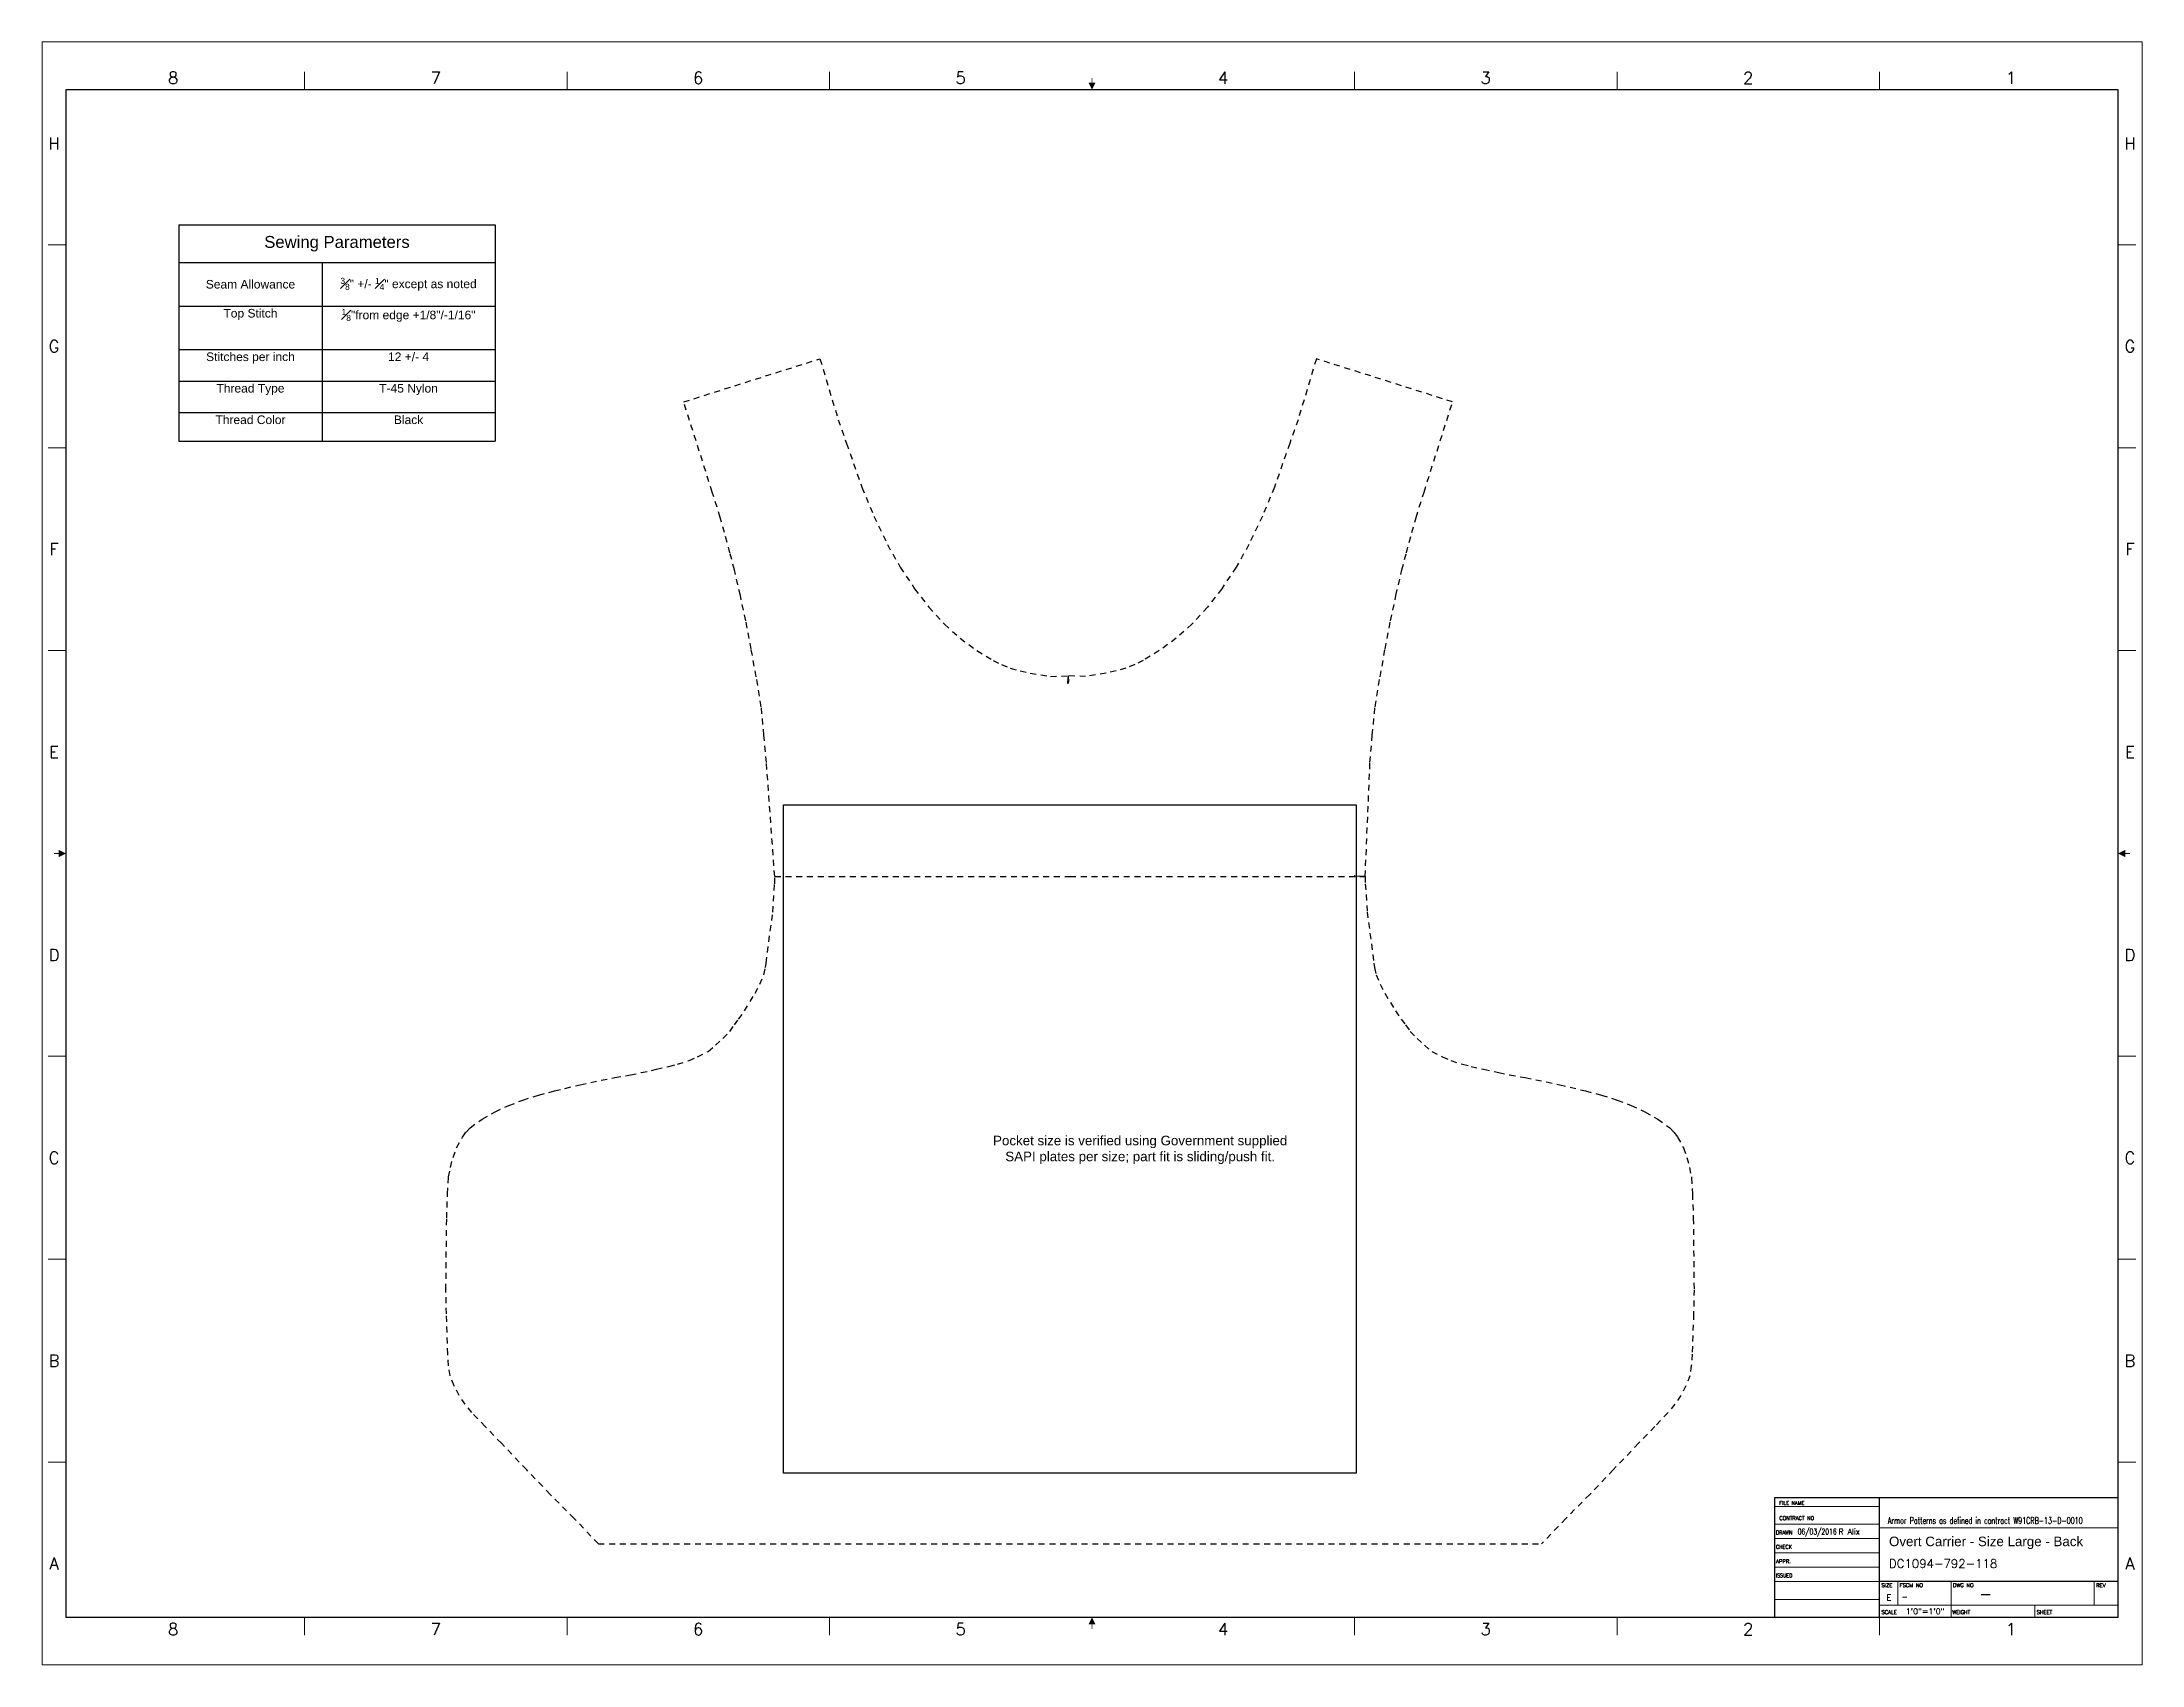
# Model space of a CAD drawing. Header units: inches. Extents: x 22.5 to 66.5, y 17.6 to 51.6.
import ezdxf
from ezdxf.enums import TextEntityAlignment as Align

# ---------------------------------------------------------------- set-up
doc = ezdxf.new("R2010")
doc.units = ezdxf.units.IN
doc.header["$MEASUREMENT"] = 0
doc.linetypes.add('HIDDEN2', pattern=[0.1875, 0.125, -0.0625])
doc.layers.add('AM_BOR', color=7, linetype='Continuous', lineweight=30)
doc.layers.add('Hidden', color=7, linetype='HIDDEN2')
doc.styles.add('ACANSTS', font='romans.shx', dxfattribs={"height": 1})
doc.styles.get("Standard").update_dxf_attribs({"font": 'arial.ttf'})

# ---------------------------------------------------------------- blocks, each defined once
blk = doc.blocks.new('ANSI_E')
at = {"color": 0}
for p, q in [((1104.9, 838.2), (12.7, 838.2)), ((12.7, 838.2), (12.7, 25.4)), ((1104.9, 25.4), (1104.9, 838.2)), ((12.7, 25.4), (1104.9, 25.4))]:
    blk.add_line(p, q, dxfattribs=at)
at = {"layer": 'AM_BOR', "color": 0, "lineweight": 15}
for p, q in [((1117.6, 863.6), (0, 863.6)), ((0, 863.6), (0, 0)), ((1117.6, 0), (1117.6, 863.6)), ((139.7, 847.7), (139.7, 838.2)), ((279.4, 847.7), (279.4, 838.2)), ((419.1, 847.7), (419.1, 838.2)), ((698.5, 847.7), (698.5, 838.2)), ((838.2, 847.7), (838.2, 838.2)), ((977.9, 847.7), (977.9, 838.2)), ((12.7, 755.6), (3.2, 755.6)), ((1104.9, 755.6), (1114.4, 755.6)), ((12.7, 647.7), (3.2, 647.7)), ((1104.9, 647.7), (1114.4, 647.7)), ((12.7, 539.8), (3.2, 539.8)), ((1104.9, 539.8), (1114.4, 539.8)), ((12.7, 323.9), (3.2, 323.9)), ((1104.9, 323.9), (1114.4, 323.9)), ((12.7, 215.9), (3.2, 215.9)), ((1104.9, 215.9), (1114.4, 215.9)), ((12.7, 108), (3.2, 108)), ((1104.9, 108), (1114.4, 108)), ((139.7, 15.9), (139.7, 25.4)), ((279.4, 15.9), (279.4, 25.4)), ((419.1, 15.9), (419.1, 25.4)), ((698.5, 15.9), (698.5, 25.4)), ((838.2, 15.9), (838.2, 25.4)), ((977.9, 15.9), (977.9, 25.4)), ((0, 0), (1117.6, 0))]:
    blk.add_line(p, q, dxfattribs=at)
at = {"layer": 'AM_BOR', "color": 0, "lineweight": 30, "const_width": 0.508}
for points in [[(558.8, 844.5), (558.8, 842)], [(6.4, 431.8), (8.9, 431.8)], [(1111.2, 431.8), (1108.7, 431.8)], [(558.8, 19.1), (558.8, 21.6)]]:
    blk.add_lwpolyline(points, dxfattribs=at)
at = {"layer": 'AM_BOR', "color": 0, "lineweight": 30}
for points in [[(560.7, 842), (556.9, 842), (558.8, 838.2)], [(8.9, 433.7), (8.9, 429.9), (12.7, 431.8)], [(1108.7, 429.9), (1108.7, 433.7), (1104.9, 431.8)], [(556.9, 21.6), (560.7, 21.6), (558.8, 25.4)]]:
    blk.add_solid(points, dxfattribs=at)
at = {"layer": 'AM_BOR', "color": 0, "lineweight": 15, "style": 'ACANSTS'}
for s, p in [('8', (69.8, 844.5)), ('7', (209.6, 844.5)), ('6', (349.2, 844.5)), ('5', (488.9, 844.5)), ('4', (628.6, 844.5)), ('3', (768.3, 844.5)), ('2', (908, 844.5)), ('1', (1047.8, 844.5)), ('H', (6.4, 809.6)), ('H', (1111.2, 809.6)), ('G', (6.4, 701.7)), ('G', (1111.2, 701.7)), ('F', (6.4, 593.7)), ('F', (1111.2, 593.7)), ('E', (6.4, 485.8)), ('E', (1111.2, 485.8)), ('D', (6.4, 377.8)), ('D', (1111.2, 377.8)), ('C', (6.4, 269.9)), ('C', (1111.2, 269.9)), ('B', (6.4, 161.9)), ('B', (1111.2, 161.9)), ('A', (1111.2, 54)), ('8', (69.8, 19.1)), ('7', (209.6, 19.1)), ('6', (349.2, 19.1)), ('5', (488.9, 19.1)), ('4', (628.6, 19.1)), ('3', (768.3, 19.1)), ('2', (908, 19.1)), ('1', (1047.8, 19.1))]:
    blk.add_text(s, height=6.35, dxfattribs=at).set_placement(p, align=Align.MIDDLE_CENTER)
at = {"layer": 'AM_BOR', "color": 0, "lineweight": 15, "style": 'ACANSTS', "text_generation_flag": 2}
blk.add_text('A', height=6.35, dxfattribs=at).set_placement((6.4, 54), align=Align.MIDDLE_CENTER)
blk = doc.blocks.new('ANSI_TITUS')
at = {"color": 0}
blk.add_lwpolyline([(0, 63.5), (-182.9, 63.5), (-182.9, 0), (0, 0)], close=True, dxfattribs=at)
at = {"layer": 'AM_BOR', "color": 0, "lineweight": 15}
for p, q in [((-182.9, 58.9), (-127, 58.9)), ((-127, 49.5), (-182.9, 49.5)), ((0, 47.5), (-127, 47.5)), ((-127, 41.9), (-182.9, 41.9)), ((-127, 34.3), (-182.9, 34.3)), ((-127, 26.7), (-182.9, 26.7)), ((-127, 19.1), (-182.9, 19.1)), ((-117.3, 19.1), (-117.3, 6.4)), ((-88.9, 19.1), (-88.9, 6.4)), ((-12.7, 19.1), (-12.7, 6.4)), ((-127, 9.5), (-182.9, 9.5)), ((0, 6.4), (-127, 6.4)), ((-88.9, 0), (-88.9, 6.4)), ((-44.4, 0), (-44.4, 6.4))]:
    blk.add_line(p, q, dxfattribs=at)
at = {"layer": 'AM_BOR', "color": 0}
for p, q in [((-127, 0), (-127, 63.5)), ((0, 19.1), (-127, 19.1))]:
    blk.add_line(p, q, dxfattribs=at)
at = {"layer": 'AM_BOR', "color": 0, "lineweight": 15, "style": 'ACANSTS'}
for s, height, width, p in [('FILE NAME', 2.03, 0.951562, (-180.3, 59.8)), ('DRAWN', 2.03, 0.942857, (-182.1, 44.1)), ('CONTRACT NO', 2.032, 0.979028, (-180.3, 51.7))]:
    blk.add_text(s, height=height, dxfattribs=dict(at, width=width)).set_placement(p)
for s, width, p in [('CHECK', 0.942857, (-182.1, 37.5)), ('ISSUED', 0.90932, (-182.1, 22.2))]:
    blk.add_text(s, height=2.03, dxfattribs=dict(at, width=width)).set_placement(p, align=Align.MIDDLE_LEFT)
for s, p in [('APPR.', (-182.1, 29.8)), ('SCALE', (-126, 2.7)), ('SHEET', (-43.4, 2.7))]:
    blk.add_text(s, height=2.03, dxfattribs=at).set_placement(p, align=Align.MIDDLE_LEFT)
for s, p in [('SIZE', (-126, 16)), ('FSCM NO', (-116.3, 16)), ('DWG NO', (-87.9, 16)), ('REV', (-11.7, 16)), ('WEIGHT', (-88.3, 1.7))]:
    blk.add_text(s, height=2.03, dxfattribs=at).set_placement(p)
for tag, p in [('GEN-TITLE-DWG{10.58}', (-161.3, 59.8)), ('GEN-TITLE-DAT{6.03}', (-170.6, 44.1)), ('GEN-TITLE-CTRN{9.04}', (-155.7, 51.7)), ('GEN-TITLE-NAME{6.72}', (-148.8, 44.1)), ('GEN-TITLE-CHKD{6.16}', (-170.7, 36.4)), ('GEN-TITLE-CHKM{6.72}', (-148.8, 36.4)), ('GEN-TITLE-APPD{6.08}', (-170.7, 28.8)), ('GEN-TITLE-ISSD{6.03}', (-170.6, 21.3)), ('GEN-TITLE-APPM{6.72}', (-148.8, 28.8)), ('GEN-TITLE-ISSM{6.72}', (-148.8, 21.2)), ('GEN-TITLE-FSCM{8.01}', (-115.3, 9.4)), ('GEN-TITLE-SCA{7.49}', (-113, 1.7)), ('GEN-TITLE-WT{7.43}', (-70, 1.7)), ('GEN-TITLE-SHEET{10.30}', (-26.5, 1.6))]:
    blk.add_attdef(tag, p, '', height=3.05, dxfattribs=at)
at = {"layer": 'AM_BOR', "color": 0, "lineweight": 30, "style": 'ACANSTS'}
for tag, p in [('GEN-TITLE-DACT{25.89}', (-122.5, 49.7)), ('GEN-TITLE-DES2{26.26}', (-122, 26.3))]:
    blk.add_attdef(tag, p, '', height=4.57, dxfattribs=at)
at = {"layer": 'AM_BOR', "color": 0, "style": 'ACANSTS'}
for tag, p in [('GEN-TITLE-DES1{18.22}', (-122, 36.3)), ('GEN-TITLE-NR{8.40}', (-74.1, 9.4))]:
    blk.add_attdef(tag, p, '', height=6.35, dxfattribs=at)
at = {"layer": 'AM_BOR', "color": 0, "lineweight": 15, "style": 'ACANSTS'}
for tag, p in [('GEN-TITLE-SIZ{2.46}', (-122, 9)), ('GEN-TITLE-REV{3.27}', (-6.2, 8.9))]:
    blk.add_attdef(tag, text='', height=3.05, dxfattribs=at).set_placement(p, align=Align.CENTER)
blk = doc.blocks.new('*T6')
at = {"color": 0, "linetype": 'ByBlock', "lineweight": -2, "transparency": 16777216}
for p, q in [((0, 0), (6.625, 0)), ((0, 0), (0, -4.531)), ((6.625, 0), (6.625, -4.531)), ((0, -0.787), (6.625, -0.787)), ((3, -0.787), (3, -4.531)), ((0, -1.699), (6.625, -1.699)), ((0, -2.611), (6.625, -2.611)), ((0, -3.271), (6.625, -3.271)), ((0, -3.931), (6.625, -3.931)), ((0, -4.531), (6.625, -4.531))]:
    blk.add_line(p, q, dxfattribs=at)
at = {"color": 0, "linetype": 'Continuous', "transparency": 16777216}
for s, insert, char_height, width, attachment_point in [('Sewing Parameters', (3.312, -0.393), 0.25, 6.505, 5), ('Seam Allowance', (1.5, -1.243), 0.18, 2.88, 5), ('\\A1;{\\H0.7x;\\S3#8;}" +/- {\\H0.7x;\\S1#4;}" except as noted', (4.812, -1.243), 0.18, 3.505, 5), ('Top Stitch', (1.5, -1.759), 0.18, 2.88, 2), ('\\A1;{\\H0.7x;\\S1#8;}"from edge +1/8"/-1/16"', (4.812, -1.759), 0.18, 3.505, 2), ('Stitches per inch', (1.5, -2.671), 0.18, 2.88, 2), ('12 +/- 4', (4.812, -2.671), 0.18, 3.505, 2), ('Thread Type', (1.5, -3.331), 0.18, 2.88, 2), ('T-45 Nylon', (4.812, -3.331), 0.18, 3.505, 2), ('Thread Color', (1.5, -3.991), 0.18, 2.88, 2), ('Black', (4.812, -3.991), 0.18, 3.505, 2)]:
    blk.add_mtext(s, dxfattribs=dict(at, insert=insert, char_height=char_height, width=width, attachment_point=attachment_point))

msp = doc.modelspace()

# ---------------------------------------------------------------- linework, layer by layer
msp.add_lwpolyline([(38.005, 35.654), (50.005, 35.654), (50.005, 21.654), (38.005, 21.654)], close=True)
at = {"layer": 'Hidden'}
msp.add_line((34.124, 20.171), (53.887, 20.171), dxfattribs=at)
for points in [[(37.82, 34.152), (37.82, 34.152), (37.82, 34.152), (37.644, 36.543), (37.594, 37.112), (37.537, 37.709), (37.432, 38.336), (37.326, 38.914), (37.212, 39.509), (37.099, 40.041), (36.973, 40.574), (36.882, 40.934), (36.767, 41.355), (36.678, 41.674), (36.51, 42.206), (35.912, 44.094), (38.767, 44.998), (39.149, 43.722), (39.323, 43.226), (39.646, 42.308), (39.897, 41.7), (40.179, 41.107), (40.449, 40.634), (40.751, 40.18), (41.048, 39.796), (41.375, 39.437), (41.703, 39.145), (42.057, 38.885), (42.396, 38.679), (42.573, 38.59), (42.755, 38.515), (42.963, 38.458), (43.174, 38.414), (43.6, 38.343), (43.967, 38.355), (43.973, 38.198), (43.967, 38.355)], [(50.191, 34.152), (49.957, 34.164), (50.191, 34.152), (50.291, 36.543), (50.34, 37.112), (50.398, 37.709), (50.503, 38.336), (50.608, 38.914), (50.722, 39.509), (50.835, 40.041), (50.961, 40.574), (51.053, 40.934), (51.167, 41.355), (51.257, 41.674), (51.424, 42.206), (52.022, 44.094), (49.168, 44.998), (48.785, 43.722), (48.611, 43.226), (48.288, 42.308), (48.038, 41.7), (47.756, 41.107), (47.486, 40.634), (47.184, 40.18), (46.887, 39.796), (46.559, 39.437), (46.231, 39.145), (45.877, 38.885), (45.539, 38.679), (45.362, 38.59), (45.179, 38.515), (44.972, 38.458), (44.761, 38.414), (44.334, 38.343), (43.967, 38.355), (43.962, 38.198), (43.967, 38.355)], [(34.124, 20.171), (33.618, 20.703), (33.113, 21.207), (32.623, 21.722), (32.092, 22.278), (31.752, 22.631), (31.474, 22.921), (31.334, 23.095), (31.209, 23.279), (31.101, 23.481), (31.018, 23.694), (30.987, 23.903), (30.97, 24.147), (30.94, 24.988), (30.93, 25.496), (30.946, 26.992), (30.964, 27.506), (30.982, 27.839), (30.986, 27.857), (31.026, 28.059), (31.08, 28.268), (31.154, 28.469), (31.276, 28.693), (31.351, 28.796), (31.437, 28.888), (31.689, 29.071), (31.961, 29.223), (32.248, 29.355), (32.542, 29.468), (32.871, 29.574), (33.206, 29.66), (33.744, 29.791), (34.468, 29.941), (34.797, 29.995), (35.021, 30.043), (35.339, 30.113), (35.602, 30.175), (35.785, 30.219), (36.026, 30.297), (36.203, 30.376), (36.424, 30.487), (36.58, 30.616), (36.733, 30.756), (36.876, 30.906), (36.974, 31.043), (37.063, 31.162), (37.187, 31.338), (37.409, 31.705), (37.508, 31.895), (37.592, 32.092), (37.624, 32.245), (37.638, 32.336), (37.779, 33.408), (37.818, 33.997), (37.82, 34.152), (44.006, 34.152)], [(44.006, 34.152), (50.191, 34.152), (50.193, 33.997), (50.232, 33.408), (50.373, 32.336), (50.387, 32.245), (50.419, 32.092), (50.503, 31.895), (50.602, 31.705), (50.824, 31.338), (50.948, 31.162), (51.038, 31.043), (51.135, 30.906), (51.278, 30.756), (51.431, 30.616), (51.587, 30.487), (51.808, 30.376), (51.985, 30.297), (52.227, 30.219), (52.409, 30.175), (52.672, 30.113), (52.99, 30.043), (53.215, 29.995), (53.543, 29.941), (54.267, 29.791), (54.805, 29.66), (55.14, 29.574), (55.469, 29.468), (55.764, 29.355), (56.05, 29.223), (56.322, 29.071), (56.574, 28.888), (56.66, 28.796), (56.735, 28.693), (56.857, 28.469), (56.931, 28.268), (56.985, 28.059), (57.025, 27.857), (57.029, 27.839), (57.047, 27.506), (57.065, 26.992), (57.081, 25.496), (57.071, 24.988), (57.041, 24.147), (57.024, 23.903), (56.993, 23.694), (56.91, 23.481), (56.803, 23.279), (56.677, 23.095), (56.537, 22.921), (56.259, 22.631), (55.919, 22.278), (55.388, 21.722), (54.898, 21.207), (54.394, 20.703), (53.887, 20.171)]]:
    msp.add_lwpolyline(points, dxfattribs=at)

# ---------------------------------------------------------------- block references
at = {"lineweight": 0, "xscale": 0.03937007874016, "yscale": 0.03937007874016, "zscale": 0.03937007874016}
msp.add_blockref('ANSI_E', (22.467, 17.634), dxfattribs=at)
msp.add_blockref('*T6', (25.335, 47.801))
at = {"lineweight": 0}
ref = msp.add_blockref('ANSI_TITUS', (65.967, 18.634), dxfattribs=dict(at, xscale=0.03937007874016, yscale=0.03937007874016, zscale=0.03937007874016))
ref.add_attrib('GEN-TITLE-SIZ{2.46}', 'E', dxfattribs={"layer": 'AM_BOR', "color": 0, "lineweight": 15, "height": 0.12, "style": 'ACANSTS'}).set_placement((61.163, 18.988), align=Align.CENTER)
ref.add_attrib('GEN-TITLE-FSCM{8.01}', '-', (61.427, 19.004), dxfattribs={"layer": 'AM_BOR', "color": 0, "lineweight": 15, "height": 0.12, "style": 'ACANSTS'})
ref.add_attrib('GEN-TITLE-DACT{25.89}', 'Armor Patterns as defined in contract W91CRB-13-D-0010', (61.142, 20.589), dxfattribs={"layer": 'AM_BOR', "color": 7, "lineweight": 30, "height": 0.14, "style": 'ACANSTS', "width": 0.7})
ref.add_attrib('GEN-TITLE-NR{8.40}', '-', (63.051, 19.004), dxfattribs={"layer": 'AM_BOR', "color": 0, "height": 0.25, "style": 'ACANSTS'})
ref.add_attrib('GEN-TITLE-DES2{26.26}', 'DC1094-792-118', (61.166, 19.668), dxfattribs={"layer": 'AM_BOR', "color": 0, "lineweight": 30, "height": 0.18, "style": 'ACANSTS'})
ref.add_attrib('GEN-TITLE-DES1{18.22}', 'Overt Carrier - Size Large - Back ', dxfattribs={"layer": 'AM_BOR', "height": 0.2}).set_placement((61.166, 20.063), align=Align.BOTTOM_LEFT)
ref.add_attrib('GEN-TITLE-NAME{6.72}', 'R Alix', (60.107, 20.369), dxfattribs={"layer": 'AM_BOR', "color": 0, "lineweight": 15, "height": 0.12, "style": 'ACANSTS'})
ref.add_attrib('GEN-TITLE-DAT{6.03}', '06/03/2016', (59.251, 20.369), dxfattribs={"layer": 'AM_BOR', "color": 0, "lineweight": 15, "height": 0.12, "style": 'ACANSTS', "width": 0.639545})
ref.add_attrib('GEN-TITLE-SCA{7.49}', '1\'0"=1\'0"', (61.517, 18.699), dxfattribs={"layer": 'AM_BOR', "color": 0, "lineweight": 15, "height": 0.12, "style": 'ACANSTS'})

# ---------------------------------------------------------------- texts
at = {"insert": (45.476, 28.424), "char_height": 0.2, "attachment_point": 5}
msp.add_mtext_dynamic_manual_height_columns('Pocket size is verified using Government supplied \\PSAPI plates per size; part fit is sliding/push fit.\\P', width=8.78075, gutter_width=1, heights=[0], dxfattribs=at)

doc.saveas('drawing.dxf')
